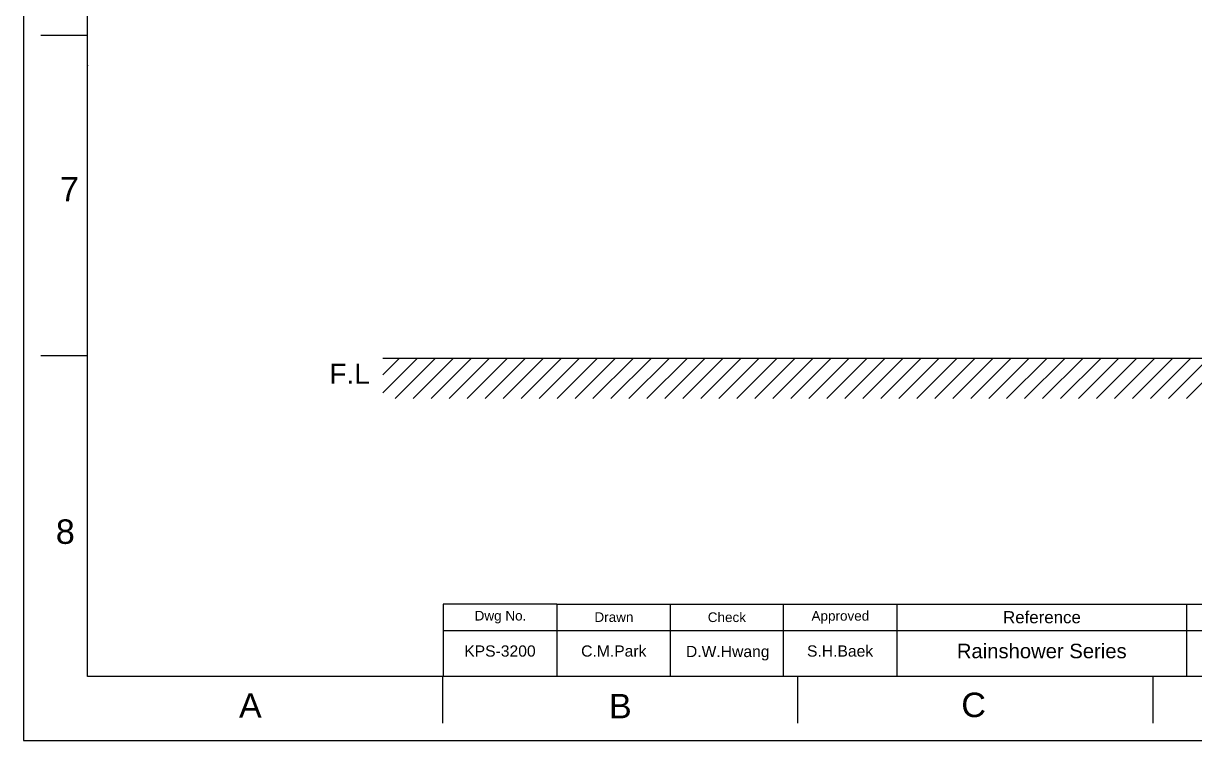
# Model space of a CAD drawing. Header units: millimetres. Extents: x 15137 to 17513, y -10160 to -6800.
# Drawn here: x 15137 to 16598, y -10160 to -9265 of the extents above; entities that cross this region are included whole.
import ezdxf

# ---------------------------------------------------------------- set-up
doc = ezdxf.new("R2010")
doc.units = ezdxf.units.MM
for name, color, linetype in [('FORM', 7, 'Continuous'), ('hatch', 2, 'Continuous'), ('TEXT', 2, 'Continuous')]:
    doc.layers.add(name, color=color, linetype=linetype)
doc.styles.add('ARIAL', font='arial.ttf')
doc.styles.get("Standard").update_dxf_attribs({"font": 'arial.ttf'})

msp = doc.modelspace()

# ---------------------------------------------------------------- hatches: boundary and pattern name
at = {"layer": 'hatch'}
h = msp.add_hatch(dxfattribs=at)
h.set_pattern_fill('ANSI31', color=256, scale=5)
h.set_pattern_definition([(45, (2438.182, -4149.247), (-11.22532, 11.22532), [])])
h.paths.add_polyline_path([(17098.14, -9683.13), (15585.22, -9683.13), (15585.22, -9733.13), (17098.14, -9733.13)])

# ---------------------------------------------------------------- linework, layer by layer
msp.add_line((17098.14, -9683.13), (15585.22, -9683.13))
at = {"layer": 'FORM', "color": 7, "linetype": 'Continuous'}
for p, q in [((15136.58, -6799.88), (15136.58, -10159.88)), ((15216.58, -9279.88), (15158.44, -9279.88)), ((15216.58, -9679.88), (15158.44, -9679.88)), ((15659.8, -10079.9), (15659.8, -10138.05)), ((16103, -10079.9), (16103, -10138.04)), ((16546.2, -10079.89), (16546.2, -10138.04)), ((15136.58, -10159.88), (17512.58, -10159.88))]:
    msp.add_line(p, q, dxfattribs=at)
at = {"layer": 'FORM', "linetype": 'Continuous'}
for p, q in [((15216.58, -10079.88), (15216.58, -6879.88)), ((17432.58, -10079.88), (15216.58, -10079.88))]:
    msp.add_line(p, q, dxfattribs=at)
at = {"layer": 'FORM'}
for p, q in [((15802.22, -9989.47), (15660.58, -9989.47)), ((15660.58, -9989.47), (15660.58, -10079.88)), ((15802.22, -9989.47), (17432.58, -9989.47)), ((15802.22, -9989.47), (15802.22, -10079.88)), ((15943.86, -9989.47), (15943.86, -10079.88)), ((16085.5, -10079.88), (16085.5, -9989.47)), ((16227.14, -10079.88), (16227.14, -9989.47)), ((16588.77, -10079.88), (16588.77, -9989.47)), ((16588.77, -10079.88), (16588.77, -9989.47)), ((16588.77, -10079.88), (16588.77, -9989.47)), ((15660.58, -10022.62), (17070.95, -10022.62))]:
    msp.add_line(p, q, dxfattribs=at)
msp.add_point((15216.58, -9317.5), dxfattribs=at)
msp.add_point((15216.58, -9317.5), dxfattribs=at)

# ---------------------------------------------------------------- texts
at = {"color": 2, "insert": (15518.45, -9689.69), "char_height": 25, "attachment_point": 1}
msp.add_mtext_dynamic_manual_height_columns('F.L', width=106.6179, gutter_width=1, heights=[0], dxfattribs=at)
at = {"layer": 'FORM', "char_height": 30.5, "attachment_point": 5}
for s, width, insert in [('7', 200, (15193.97, -9471.95)), ('8', 200, (15188.85, -9899.39)), ('A', 40, (15419.86, -10116.19)), ('B', 40, (15881.66, -10116.86)), ('C', 40, (16322.67, -10115.55))]:
    msp.add_mtext_dynamic_manual_height_columns(s, width=width, gutter_width=50, heights=[0], dxfattribs=dict(at, insert=insert))
at = {"layer": 'TEXT', "attachment_point": 5}
for s, width, insert, char_height in [('Dwg No.', 141.6395, (15732.07, -10005.89), 12.054), ('Check', 141.6395, (16014.68, -10006.05), 12.054), ('Approved', 141.6395, (16156.32, -10006.05), 12.054), ('Reference', 361.6327, (16407.96, -10006.05), 15.068), ('Drawn', 141.6395, (15873.71, -10005.89), 12.054)]:
    msp.add_mtext_dynamic_manual_height_columns(s, width=width, gutter_width=75.34, heights=[0], dxfattribs=dict(at, insert=insert, char_height=char_height))
at = {"layer": 'TEXT', "attachment_point": 5, "style": 'ARIAL'}
for s, width, insert, char_height in [('KPS-3200', 141.6395, (15731.4, -10048.24), 14), ('C.M.Park', 141.6395, (15873.51, -10048.24), 14), ('D.W.Hwang', 141.6395, (16015.73, -10050.83), 14), ('S.H.Baek', 141.6395, (16155.96, -10048.24), 14), ('Rainshower Series', 274.403, (16407.72, -10048.24), 18.0816)]:
    msp.add_mtext_dynamic_manual_height_columns(s, width=width, gutter_width=75.34, heights=[0], dxfattribs=dict(at, insert=insert, char_height=char_height))

doc.saveas('drawing.dxf')
